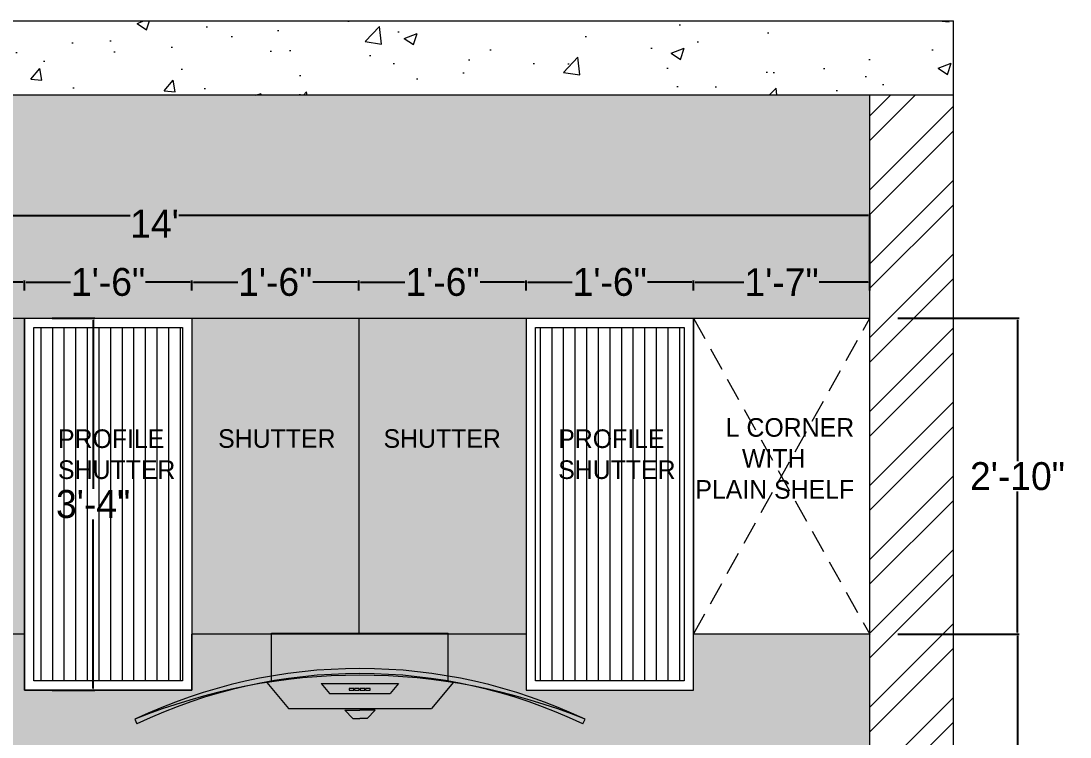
# Model space of a CAD drawing. Header units: inches. Extents: x 15448 to 46480, y -8154 to 0.
# Drawn here: x 22578.4 to 22691.3, y -3941.6 to -3864.6 of the extents above; entities that cross this region are included whole.
import ezdxf

# ---------------------------------------------------------------- set-up
doc = ezdxf.new("R2010")
doc.units = ezdxf.units.IN
doc.header["$MEASUREMENT"] = 0
doc.linetypes.add('$0$HIDDEN', pattern=[0.375, 0.25, -0.125])
doc.layers.add('.', color=30, linetype='Continuous')
doc.layers.add('IEL-HATCH-002', color=7, linetype='Continuous')
doc.styles.add('b.k', font='verdana.ttf')
doc.styles.add('HEMI', font='stylu.ttf')
doc.dimstyles.new('STANDARD$0', dxfattribs={"dimscale": 0, "dimtxt": 6, "dimasz": 3, "dimexe": 2, "dimexo": 2, "dimgap": 0, "dimtad": 0, "dimtih": 1, "dimtoh": 1, "dimdec": 1, "dimzin": 0, "dimdsep": 46, "dimlunit": 4, "dimtxsty": 'b.k', "dimcen": 2.5, "dimclrd": 256, "dimclre": 256, "dimclrt": 256, "dimadec": 0, "dimazin": 0, "dimtfac": 1, "dimtdec": 1, "dimtofl": 0, "dimtmove": 2, "dimatfit": 2, "dimfxl": 1, "dimfrac": 2, "dimtolj": 1, "dimtzin": 0, "dimlwd": 9, "dimlwe": 9, "dimarcsym": 0})

# ---------------------------------------------------------------- blocks, each defined once
blk = doc.blocks.new('ehe')
at = {"layer": 'IEL-HATCH-002', "true_color": 0x939598, "transparency": 33554687}
h = blk.add_hatch(color=252, dxfattribs=at)
h.dxf.hatch_style = 1
edge = h.paths.add_edge_path()
edge.add_line((16207.89429246386, -1997.271020260185), (16188.87348220559, -1997.271020260183))
edge.add_line((16188.87348220559, -1997.271020260183), (16188.8734822056, -2001.896938060853))
edge.add_arc((16198.38388733472, -2057.538342117527), 56.44832726589822, 80.3005545212211, 99.69944547874888, ccw=False)
edge.add_line((16207.89429246387, -2001.896938060858), (16207.89429246386, -1997.271020260185))
edge = h.paths.add_edge_path()
edge.add_arc((16198.38388733472, -2066.018691483838), 64.21087999944824, 81.01413112799601, 98.98586887198758)
edge.add_line((16188.35473463419, -2002.595878502915), (16190.68206062421, -2005.375046993756))
edge.add_line((16190.68206062421, -2005.375046993756), (16206.08571404523, -2005.375046993756))
edge.add_line((16206.08571404523, -2005.375046993756), (16208.41304003526, -2002.595878502918))
h.paths.add_polyline_path([(16195.12300124925, -2003.759637335029), (16194.22115239393, -2002.682697562543), (16202.5466222755, -2002.682697562542), (16201.64477342019, -2003.759637335028)], flags=16)
h.paths.add_polyline_path([(16199.4919943758, -2003.417135298972), (16198.99253473704, -2003.417135298977), (16198.99253473704, -2003.2543881153), (16199.49199437579, -2003.254388115298)], flags=0)
h.paths.add_polyline_path([(16198.9165354522, -2003.417135298974), (16198.41707581345, -2003.417135298972), (16198.41707581345, -2003.2543881153), (16198.9165354522, -2003.254388115301)], flags=0)
h.paths.add_polyline_path([(16198.30849109976, -2003.417135298974), (16197.80903146101, -2003.417135298975), (16197.80903146101, -2003.254388115301), (16198.30849109976, -2003.2543881153)], flags=0)
h.paths.add_polyline_path([(16197.73303217617, -2003.417135298974), (16197.23357253741, -2003.417135298973), (16197.23357253741, -2003.254388115301), (16197.73303217617, -2003.254388115299)], flags=0)
edge = h.paths.add_edge_path()
edge.add_line((16188.8734822056, -2001.896938060853), (16188.8734822056, -2002.443293823751))
edge.add_arc((16198.38388733472, -2057.538342117527), 55.90985737965627, 80.20622276648521, 99.79377723348449, ccw=False)
edge.add_line((16207.89429246387, -2002.443293823757), (16207.89429246387, -2001.896938060858))
edge.add_arc((16198.38388733472, -2057.538342117526), 56.44832726589797, 80.30055452122106, 99.69944547874898)
edge = h.paths.add_edge_path()
edge.add_arc((16198.38388733472, -2057.538342117516), 55.90985737964526, 99.79377723349018, 102.66194815012568, ccw=False)
edge.add_line((16188.8734822056, -2002.443293823751), (16188.8734822056, -2001.896938060853))
edge.add_arc((16198.38388733472, -2057.538342117526), 56.44832726589777, 99.69944547874901, 115.4207597962181)
edge.add_arc((16198.38388733472, -2066.01869148384), 64.21087999945091, 101.00302768075949, 112.17075853684591, ccw=False)
h = blk.add_hatch(color=252, dxfattribs=at)
h.dxf.hatch_style = 1
h.paths.add_polyline_path([(16186.1285430922, -2002.988193724412, 0.04876702289860913), (16174.15274245374, -2006.555352122004), (16174.3838873337, -2007.041687256392, -0.05572840176803076)])
h.paths.add_polyline_path([(16202.5466222755, -2002.682697562542), (16194.22115239393, -2002.682697562543), (16195.12300124925, -2003.759637335029), (16201.64477342019, -2003.759637335028)])
h.paths.add_polyline_path([(16199.49199437579, -2003.254388115298), (16199.4919943758, -2003.417135298972), (16198.99253473704, -2003.417135298977), (16198.99253473704, -2003.2543881153)], flags=16)
h.paths.add_polyline_path([(16198.9165354522, -2003.254388115301), (16198.9165354522, -2003.417135298974), (16198.41707581345, -2003.417135298972), (16198.41707581345, -2003.2543881153)], flags=16)
h.paths.add_polyline_path([(16198.30849109976, -2003.2543881153), (16198.30849109976, -2003.417135298974), (16197.80903146101, -2003.417135298975), (16197.80903146101, -2003.254388115301)], flags=16)
h.paths.add_polyline_path([(16197.73303217617, -2003.254388115299), (16197.73303217617, -2003.417135298974), (16197.23357253741, -2003.417135298973), (16197.23357253741, -2003.254388115301)], flags=16)
h.paths.add_polyline_path([(16200.01027111623, -2005.573623159794), (16198.38388733472, -2005.573623159793), (16196.75750355322, -2005.573623159797), (16197.61726815267, -2006.471152558387), (16198.38388733471, -2006.471152558387), (16199.15050651677, -2006.471152558386)])
h.paths.add_polyline_path([(16188.8734822056, -2002.443293823751), (16188.8734822056, -2002.516019850405, -0.07652183571738236), (16208.41304003526, -2002.595878502918), (16208.45699418842, -2002.543390798998, 0.08825048934747019)])
h.paths.add_polyline_path([(16207.89429246387, -2001.896938060858), (16207.89429246387, -2002.443293823757, -0.00255562744752481), (16208.45699418842, -2002.543390798998, -0.00995946389396835), (16210.63923157723, -2002.988193724412, -0.04876702289338782), (16222.61503221446, -2006.555352121499, 0.06870497362447703)])
h.paths.add_polyline_path([(16210.63923157724, -2002.988193724413, -0.05572840176798918), (16222.38388733573, -2007.041687256391), (16222.61503221569, -2006.555352122002, 0.0487670228985559)])
at = {"lineweight": 5}
for p, q in [((16188.8734822056, -2002.516019850411), (16188.87348220559, -1997.271020260183)), ((16188.87348220559, -1997.271020260183), (16207.89429246386, -1997.271020260185)), ((16207.89429246387, -2002.44329382376), (16207.89429246386, -1997.271020260185)), ((16188.35473463419, -2002.595878502916), (16190.68206062421, -2005.375046993756)), ((16194.22115239393, -2002.682697562543), (16195.12300124925, -2003.759637335029)), ((16194.22115239393, -2002.682697562543), (16202.5466222755, -2002.682697562542)), ((16202.5466222755, -2002.682697562542), (16201.64477342019, -2003.759637335028)), ((16208.45699418841, -2002.543390799004), (16206.08571404523, -2005.375046993756)), ((16195.12300124925, -2003.759637335029), (16201.64477342019, -2003.759637335028)), ((16197.23357253741, -2003.254388115301), (16197.23357253741, -2003.417135298973)), ((16197.73303217617, -2003.254388115299), (16197.23357253741, -2003.254388115301)), ((16197.23357253741, -2003.417135298973), (16197.73303217617, -2003.417135298974)), ((16197.73303217617, -2003.417135298974), (16197.73303217617, -2003.254388115299)), ((16197.80903146101, -2003.254388115301), (16197.80903146101, -2003.417135298975)), ((16198.30849109976, -2003.2543881153), (16197.80903146101, -2003.254388115301)), ((16197.80903146101, -2003.417135298975), (16198.30849109976, -2003.417135298974)), ((16198.30849109976, -2003.417135298974), (16198.30849109976, -2003.2543881153)), ((16198.41707581345, -2003.2543881153), (16198.41707581345, -2003.417135298972)), ((16198.9165354522, -2003.254388115301), (16198.41707581345, -2003.2543881153)), ((16198.41707581345, -2003.417135298972), (16198.9165354522, -2003.417135298974)), ((16198.9165354522, -2003.417135298974), (16198.9165354522, -2003.254388115301)), ((16198.99253473704, -2003.2543881153), (16198.99253473704, -2003.417135298977)), ((16199.49199437579, -2003.254388115298), (16198.99253473704, -2003.2543881153)), ((16198.99253473704, -2003.417135298977), (16199.4919943758, -2003.417135298972)), ((16199.4919943758, -2003.417135298972), (16199.49199437579, -2003.254388115298)), ((16190.68206062421, -2005.375046993756), (16206.08571404523, -2005.375046993756)), ((16174.15274245377, -2006.555352122078), (16174.3838873337, -2007.041687256398)), ((16196.75750355322, -2005.573623159797), (16198.38388733472, -2005.573623159793)), ((16196.75750355322, -2005.573623159797), (16197.61726815267, -2006.471152558387)), ((16197.61726815267, -2006.471152558387), (16198.38388733471, -2006.471152558387)), ((16200.01027111623, -2005.573623159794), (16198.38388733472, -2005.573623159793)), ((16199.15050651677, -2006.471152558386), (16198.38388733471, -2006.471152558387)), ((16200.01027111623, -2005.573623159794), (16199.15050651677, -2006.471152558386)), ((16222.38388733573, -2007.041687256399), (16222.61503221566, -2006.555352122077))]:
    blk.add_line(p, q, dxfattribs=at)
for radius in [56.44832726589817, 55.90985737965512]:
    blk.add_arc((16198.38388733472, -2057.538342117527), radius, 64.57924020402959, 115.4207597959704, dxfattribs=at)
at = {"lineweight": 9}
blk.add_arc((16198.38388733472, -2066.01869148384), 64.21087999945006, 67.82924145963976, 112.170758540269, dxfattribs=at)
blk = doc.blocks.new('*D561')
at = {"color": 254, "lineweight": -2, "transparency": 16777216}
for p, q in [((22551.75049947575, -3893.586599413565), (22551.75049947575, -3892.508441702129)), ((22578.75049947575, -3893.586599413566), (22578.75049947575, -3892.508441702129))]:
    blk.add_line(p, q, dxfattribs=at)
at = {"color": 5, "lineweight": -2, "transparency": 16777216}
for p, q in [((22551.93049947575, -3892.688441702129), (22560.76262246257, -3892.688441702129)), ((22578.57049947575, -3892.688441702129), (22569.73837648893, -3892.688441702129))]:
    blk.add_line(p, q, dxfattribs=at)
at = {"color": 5, "transparency": 16777216}
for points in [[(22551.93049947575, -3892.658441702129), (22551.93049947575, -3892.718441702129), (22551.75049947575, -3892.688441702129)], [(22578.57049947575, -3892.658441702129), (22578.57049947575, -3892.718441702129), (22578.75049947575, -3892.688441702129)]]:
    blk.add_solid(points, dxfattribs=at)
at = {"layer": 'Defpoints', "color": 0, "transparency": 16777216}
for p in [(22578.75049947575, -3892.688441702129), (22551.75049947575, -3896.586599413565), (22578.75049947575, -3896.586599413566)]:
    blk.add_point(p, dxfattribs=at)
at = {"color": 5, "lineweight": 5, "transparency": 16777216, "insert": (22565.25049947575, -3892.688441702129), "char_height": 3, "attachment_point": 5, "style": 'HEMI'}
blk.add_mtext('\\A1;2\'-3"', dxfattribs=at)
blk = doc.blocks.new('*D562')
at = {"color": 254, "lineweight": -2, "transparency": 16777216}
for p, q in [((22578.75049947575, -3893.586599413566), (22578.75049947575, -3892.508441702129)), ((22596.75049947575, -3893.586599413566), (22596.75049947575, -3892.508441702129))]:
    blk.add_line(p, q, dxfattribs=at)
at = {"color": 5, "lineweight": -2, "transparency": 16777216}
for p, q in [((22578.93049947575, -3892.688441702129), (22583.70295921221, -3892.688441702129)), ((22596.57049947575, -3892.688441702129), (22591.79803973929, -3892.688441702129))]:
    blk.add_line(p, q, dxfattribs=at)
at = {"color": 5, "transparency": 16777216}
for points in [[(22578.93049947575, -3892.658441702129), (22578.93049947575, -3892.718441702129), (22578.75049947575, -3892.688441702129)], [(22596.57049947575, -3892.658441702129), (22596.57049947575, -3892.718441702129), (22596.75049947575, -3892.688441702129)]]:
    blk.add_solid(points, dxfattribs=at)
at = {"layer": 'Defpoints', "color": 0, "transparency": 16777216}
for p in [(22596.75049947575, -3892.688441702129), (22578.75049947575, -3896.586599413566), (22596.75049947575, -3896.586599413566)]:
    blk.add_point(p, dxfattribs=at)
at = {"color": 5, "lineweight": 5, "transparency": 16777216, "insert": (22587.75049947575, -3892.688441702129), "char_height": 3, "attachment_point": 5, "style": 'HEMI'}
blk.add_mtext('\\A1;1\'-6"', dxfattribs=at)
blk = doc.blocks.new('*D563')
at = {"color": 254, "lineweight": -2, "transparency": 16777216}
for p, q in [((22596.75049947575, -3893.586599413566), (22596.75049947575, -3892.508441702129)), ((22614.75049947575, -3893.586599413566), (22614.75049947575, -3892.508441702129))]:
    blk.add_line(p, q, dxfattribs=at)
at = {"color": 5, "lineweight": -2, "transparency": 16777216}
for p, q in [((22596.93049947575, -3892.688441702129), (22601.70295921221, -3892.688441702129)), ((22614.57049947575, -3892.688441702129), (22609.79803973929, -3892.688441702129))]:
    blk.add_line(p, q, dxfattribs=at)
at = {"color": 5, "transparency": 16777216}
for points in [[(22596.93049947575, -3892.658441702129), (22596.93049947575, -3892.718441702129), (22596.75049947575, -3892.688441702129)], [(22614.57049947575, -3892.658441702129), (22614.57049947575, -3892.718441702129), (22614.75049947575, -3892.688441702129)]]:
    blk.add_solid(points, dxfattribs=at)
at = {"layer": 'Defpoints', "color": 0, "transparency": 16777216}
for p in [(22614.75049947575, -3892.688441702129), (22596.75049947575, -3896.586599413566), (22614.75049947575, -3896.586599413566)]:
    blk.add_point(p, dxfattribs=at)
at = {"color": 5, "lineweight": 5, "transparency": 16777216, "insert": (22605.75049947575, -3892.688441702129), "char_height": 3, "attachment_point": 5, "style": 'HEMI'}
blk.add_mtext('\\A1;1\'-6"', dxfattribs=at)
blk = doc.blocks.new('*D564')
at = {"color": 254, "lineweight": -2, "transparency": 16777216}
for p, q in [((22614.75049947575, -3893.586599413566), (22614.75049947575, -3892.508441702129)), ((22632.75049947575, -3893.586599413566), (22632.75049947575, -3892.508441702129))]:
    blk.add_line(p, q, dxfattribs=at)
at = {"color": 5, "lineweight": -2, "transparency": 16777216}
for p, q in [((22614.93049947575, -3892.688441702129), (22619.70295921221, -3892.688441702129)), ((22632.57049947575, -3892.688441702129), (22627.79803973929, -3892.688441702129))]:
    blk.add_line(p, q, dxfattribs=at)
at = {"color": 5, "transparency": 16777216}
for points in [[(22614.93049947575, -3892.658441702129), (22614.93049947575, -3892.718441702129), (22614.75049947575, -3892.688441702129)], [(22632.57049947575, -3892.658441702129), (22632.57049947575, -3892.718441702129), (22632.75049947575, -3892.688441702129)]]:
    blk.add_solid(points, dxfattribs=at)
at = {"layer": 'Defpoints', "color": 0, "transparency": 16777216}
for p in [(22632.75049947575, -3892.688441702129), (22614.75049947575, -3896.586599413566), (22632.75049947575, -3896.586599413566)]:
    blk.add_point(p, dxfattribs=at)
at = {"color": 5, "lineweight": 5, "transparency": 16777216, "insert": (22623.75049947575, -3892.688441702129), "char_height": 3, "attachment_point": 5, "style": 'HEMI'}
blk.add_mtext('\\A1;1\'-6"', dxfattribs=at)
blk = doc.blocks.new('*D565')
at = {"color": 254, "lineweight": -2, "transparency": 16777216}
for p, q in [((22632.75049947575, -3893.586599413566), (22632.75049947575, -3892.508441702129)), ((22650.75049947575, -3893.58659941356), (22650.75049947575, -3892.508441702129))]:
    blk.add_line(p, q, dxfattribs=at)
at = {"color": 5, "lineweight": -2, "transparency": 16777216}
for p, q in [((22632.93049947575, -3892.688441702129), (22637.70295921221, -3892.688441702129)), ((22650.57049947575, -3892.688441702129), (22645.79803973929, -3892.688441702129))]:
    blk.add_line(p, q, dxfattribs=at)
at = {"color": 5, "transparency": 16777216}
for points in [[(22632.93049947575, -3892.658441702129), (22632.93049947575, -3892.718441702129), (22632.75049947575, -3892.688441702129)], [(22650.57049947575, -3892.658441702129), (22650.57049947575, -3892.718441702129), (22650.75049947575, -3892.688441702129)]]:
    blk.add_solid(points, dxfattribs=at)
at = {"layer": 'Defpoints', "color": 0, "transparency": 16777216}
for p in [(22650.75049947575, -3892.688441702129), (22632.75049947575, -3896.586599413566), (22650.75049947575, -3896.58659941356)]:
    blk.add_point(p, dxfattribs=at)
at = {"color": 5, "lineweight": 5, "transparency": 16777216, "insert": (22641.75049947575, -3892.688441702129), "char_height": 3, "attachment_point": 5, "style": 'HEMI'}
blk.add_mtext('\\A1;1\'-6"', dxfattribs=at)
blk = doc.blocks.new('*D566')
at = {"color": 254, "lineweight": -2, "transparency": 16777216}
for p, q in [((22650.75049947575, -3893.58659941356), (22650.75049947575, -3892.508441702129)), ((22669.75049947576, -3893.586599413566), (22669.75049947576, -3892.508441702129))]:
    blk.add_line(p, q, dxfattribs=at)
at = {"color": 5, "lineweight": -2, "transparency": 16777216}
for p, q in [((22650.93049947575, -3892.688441702129), (22656.20295921221, -3892.688441702129)), ((22669.57049947576, -3892.688441702129), (22664.2980397393, -3892.688441702129))]:
    blk.add_line(p, q, dxfattribs=at)
at = {"color": 5, "transparency": 16777216}
for points in [[(22650.93049947575, -3892.658441702129), (22650.93049947575, -3892.718441702129), (22650.75049947575, -3892.688441702129)], [(22669.57049947576, -3892.658441702129), (22669.57049947576, -3892.718441702129), (22669.75049947576, -3892.688441702129)]]:
    blk.add_solid(points, dxfattribs=at)
at = {"layer": 'Defpoints', "color": 0, "transparency": 16777216}
for p in [(22669.75049947576, -3892.688441702129), (22650.75049947575, -3896.58659941356), (22669.75049947576, -3896.586599413566)]:
    blk.add_point(p, dxfattribs=at)
at = {"color": 5, "lineweight": 5, "transparency": 16777216, "insert": (22660.25049947575, -3892.688441702129), "char_height": 3, "attachment_point": 5, "style": 'HEMI'}
blk.add_mtext('\\A1;1\'-7"', dxfattribs=at)
blk = doc.blocks.new('*D567')
at = {"color": 254, "lineweight": -2, "transparency": 16777216}
for p, q in [((22501.7672715109, -3893.586599413565), (22501.7672715109, -3885.340544203513)), ((22669.75049947576, -3893.586599413566), (22669.75049947576, -3885.340544203513))]:
    blk.add_line(p, q, dxfattribs=at)
at = {"color": 5, "lineweight": -2, "transparency": 16777216}
for p, q in [((22501.9472715109, -3885.520544203513), (22590.13048483447, -3885.520544203513)), ((22669.57049947576, -3885.520544203513), (22595.37051411704, -3885.520544203513))]:
    blk.add_line(p, q, dxfattribs=at)
at = {"color": 5, "transparency": 16777216}
for points in [[(22501.9472715109, -3885.490544203513), (22501.9472715109, -3885.550544203513), (22501.7672715109, -3885.520544203513)], [(22669.57049947576, -3885.490544203513), (22669.57049947576, -3885.550544203513), (22669.75049947576, -3885.520544203513)]]:
    blk.add_solid(points, dxfattribs=at)
at = {"layer": 'Defpoints', "color": 0, "transparency": 16777216}
for p in [(22501.7672715109, -3885.520544203513), (22501.7672715109, -3896.586599413565), (22669.75049947576, -3896.586599413566)]:
    blk.add_point(p, dxfattribs=at)
at = {"color": 5, "lineweight": 5, "transparency": 16777216, "insert": (22592.75049947575, -3886.390906336304), "char_height": 3, "attachment_point": 5, "style": 'HEMI'}
blk.add_mtext("\\A1;14'", dxfattribs=at)
blk = doc.blocks.new('*D610')
at = {"color": 254, "lineweight": -2, "transparency": 16777216}
for p, q in [((22672.75049947577, -3896.586599413567), (22685.82019758263, -3896.586599413567)), ((22672.75049947577, -3930.586599413567), (22685.82019758263, -3930.586599413567))]:
    blk.add_line(p, q, dxfattribs=at)
at = {"color": 5, "lineweight": -2, "transparency": 16777216}
for p, q in [((22685.64019758263, -3896.766599413567), (22685.64019758263, -3911.942792678575)), ((22685.64019758263, -3930.406599413568), (22685.64019758263, -3915.23040614856))]:
    blk.add_line(p, q, dxfattribs=at)
at = {"color": 5, "transparency": 16777216}
for points in [[(22685.61019758263, -3896.766599413567), (22685.67019758263, -3896.766599413567), (22685.64019758263, -3896.586599413567)], [(22685.61019758263, -3930.406599413568), (22685.67019758263, -3930.406599413568), (22685.64019758263, -3930.586599413567)]]:
    blk.add_solid(points, dxfattribs=at)
at = {"layer": 'Defpoints', "color": 0, "transparency": 16777216}
for p in [(22669.75049947577, -3896.586599413567), (22669.75049947577, -3930.586599413567), (22685.64019758263, -3930.586599413567)]:
    blk.add_point(p, dxfattribs=at)
at = {"color": 5, "lineweight": 5, "transparency": 16777216, "insert": (22685.64019758262, -3913.586599413573), "char_height": 3, "attachment_point": 5, "style": 'HEMI'}
blk.add_mtext('\\A1;2\'-10"', dxfattribs=at)
blk = doc.blocks.new('*D611')
at = {"color": 254, "lineweight": -2, "transparency": 16777216}
for p, q in [((22672.75049947577, -3930.586599413568), (22685.82019758265, -3930.586599413568)), ((22672.75049947577, -3960.586599413568), (22685.82019758265, -3960.586599413568))]:
    blk.add_line(p, q, dxfattribs=at)
at = {"color": 5, "lineweight": -2, "transparency": 16777216}
for p, q in [((22685.64019758265, -3930.766599413568), (22685.64019758265, -3943.94059648531)), ((22685.64019758265, -3960.406599413568), (22685.64019758265, -3947.232602341825))]:
    blk.add_line(p, q, dxfattribs=at)
at = {"color": 5, "transparency": 16777216}
for points in [[(22685.61019758265, -3930.766599413568), (22685.67019758265, -3930.766599413568), (22685.64019758265, -3930.586599413568)], [(22685.61019758265, -3960.406599413568), (22685.67019758265, -3960.406599413568), (22685.64019758265, -3960.586599413568)]]:
    blk.add_solid(points, dxfattribs=at)
at = {"layer": 'Defpoints', "color": 0, "transparency": 16777216}
for p in [(22669.75049947577, -3930.586599413568), (22669.75049947577, -3960.586599413568), (22685.64019758265, -3960.586599413568)]:
    blk.add_point(p, dxfattribs=at)
at = {"color": 5, "lineweight": 5, "transparency": 16777216, "insert": (22685.64019758264, -3945.586599413573), "char_height": 3, "attachment_point": 5, "style": 'HEMI'}
blk.add_mtext('\\A1;2\'-6"', dxfattribs=at)
blk = doc.blocks.new('*D614')
at = {"color": 254, "lineweight": -2, "transparency": 16777216}
for p, q in [((22581.75049947576, -3896.586599413568), (22586.32250184805, -3896.586599413568)), ((22581.75049947576, -3936.586599413568), (22586.32250184805, -3936.586599413568))]:
    blk.add_line(p, q, dxfattribs=at)
at = {"color": 5, "lineweight": -2, "transparency": 16777216}
for p, q in [((22586.14250184805, -3896.766599413568), (22586.14250184805, -3914.929615518985)), ((22586.14250184805, -3936.406599413568), (22586.14250184805, -3918.243583308151))]:
    blk.add_line(p, q, dxfattribs=at)
at = {"color": 5, "transparency": 16777216}
for points in [[(22586.11250184805, -3896.766599413568), (22586.17250184805, -3896.766599413568), (22586.14250184805, -3896.586599413568)], [(22586.11250184805, -3936.406599413568), (22586.17250184805, -3936.406599413568), (22586.14250184805, -3936.586599413568)]]:
    blk.add_solid(points, dxfattribs=at)
at = {"layer": 'Defpoints', "color": 0, "transparency": 16777216}
for p in [(22578.75049947576, -3896.586599413568), (22586.14250184805, -3896.586599413568), (22578.75049947576, -3936.586599413568)]:
    blk.add_point(p, dxfattribs=at)
at = {"color": 5, "lineweight": 5, "transparency": 16777216, "insert": (22586.14250184804, -3916.586599413573), "char_height": 3, "attachment_point": 5, "style": 'HEMI'}
blk.add_mtext('\\A1;3\'-4"', dxfattribs=at)

msp = doc.modelspace()

# ---------------------------------------------------------------- hatches: boundary and pattern name
at = {"layer": '.', "lineweight": 5, "true_color": 0xf27172}
h = msp.add_hatch(dxfattribs=at)
h.set_pattern_fill('ANSI32', color=11, scale=15)
h.set_pattern_definition([(45, (2567.582447257832, -358.7133369374478), (-3.97747564417433, 3.97747564417433), []), (45, (2570.234097682831, -358.7133369374478), (-3.97747564417433, 3.97747564417433), [])])
h.paths.add_polyline_path([(22678.75049947576, -3872.586599413566), (22669.75049947576, -3872.586599413566), (22669.75049947576, -3960.308827007625), (22678.75049947576, -3960.308827007625)])
h.paths.add_polyline_path([(22678.75049947576, -3960.308827007625), (22669.75049947576, -3960.308827007625), (22669.75049947576, -3962.549658636914), (22678.75049947576, -3962.549658636914)])
h.paths.add_polyline_path([(22678.75049947576, -3962.549658636914), (22669.75049947576, -3962.549658636914), (22669.75049947576, -3962.586599413566), (22669.75049947576, -3992.586599413566), (22678.75049947576, -3992.586599413566)])
h.paths.add_polyline_path([(22501.7672715109, -3872.586599413566), (22492.75049947575, -3872.586599413566), (22492.75049947575, -3992.586599413566), (22501.7672715109, -3992.586599413566)])
at = {"layer": 'IEL-HATCH-002', "lineweight": 5, "true_color": 0x636466, "transparency": 33554687}
h = msp.add_hatch(dxfattribs=at)
h.set_pattern_fill('AR-CONC', color=251, scale=2)
h.set_pattern_definition([(49.99999999999999, (2567.582447257832, -358.7133369374478), (14.34520365201507, -1.255042699651902), [1.5, -16.5]), (355, (2567.582447257832, -358.7133369374478), (-2.77502667226, 15.04384267400024), [1.2, -13.2]), (100.45144446, (2568.777880877831, -358.817923817448), (11.57017693454224, 13.78879981937259), [1.274803839999997, -14.02284223999998]), (46.18420000000001, (2567.582447257832, -354.7133369374478), (21.34482661343145, -3.310385615861531), [2.25, -24.75]), (96.63563549, (2569.361182157831, -354.9892030774477), (18.69323891348457, 19.48237201549101), [1.91220684, -21.0342752]), (351.1841639899999, (2567.582447257832, -354.7133369374478), (18.69323890109546, 19.4823720053998), [1.8, -19.80000002]), (21, (2569.582447257832, -355.7133369374478), (11.93814104236923, -8.052377813306776), [1.5, -16.5]), (326.0000000000001, (2569.582447257832, -355.7133369374478), (4.866306638431634, 14.50300090093706), [1.2, -13.2]), (71.45144474, (2570.577292337832, -356.3843684174481), (16.80444753459942, 6.450623056127077), [1.2748038, -14.02284224]), (37.50000000000001, (2567.582447257832, -358.7133369374478), (0.2431971063458134, 6.65787707662623), [0, -13.04, 0, -13.4, 0, -13.25]), (7.499999999999999, (2567.582447257832, -358.7133369374478), (5.261390748842972, 7.888234237647205), [0, -7.64, 0, -12.74, 0, -5.05]), (327.5, (2563.122447257832, -358.7133369374478), (10.67644872344818, -0.4510974346875951), [0, -5, 0, -15.6, 0, -20.7]), (317.5, (2561.122447257832, -358.7133369374478), (11.66372338684772, 2.002099646646355), [0, -6.5, 0, -10.36, 0, -14.7])])
h.paths.add_polyline_path([(22678.75049947576, -3872.586599413566), (22678.75049947576, -3864.586599413566), (22492.75049947575, -3864.586599413566), (22492.75049947575, -3872.586599413566), (22515.75049947575, -3872.586599413566)])
at = {"layer": 'IEL-HATCH-002', "lineweight": 5, "true_color": 0xf5f5f0, "transparency": 33554687}
h = msp.add_hatch(color=7, dxfattribs=at)
h.dxf.hatch_style = 1
h.paths.add_polyline_path([(22551.75049947575, -3896.586599413566), (22669.75049947576, -3896.586599413566), (22669.75049947576, -3872.586599413566), (22515.75049947575, -3872.586599413566), (22501.7672715109, -3872.586599413566), (22501.7672715109, -3992.586599413566), (22515.75049947575, -3992.586599413566), (22515.75049947575, -3896.586599413566)])
at = {"layer": 'IEL-HATCH-002', "lineweight": 5, "true_color": 0xbcafa9, "transparency": 33554687}
h = msp.add_hatch(color=253, dxfattribs=at)
h.dxf.hatch_style = 1
h.paths.add_polyline_path([(22551.75049947575, -3930.586599413566), (22578.75049947575, -3930.586599413566), (22578.75049947575, -3896.586599413566), (22551.75049947575, -3896.586599413566)])
h = msp.add_hatch(color=253, dxfattribs=at)
h.dxf.hatch_style = 1
h.paths.add_polyline_path([(22614.75049947575, -3896.586599413566), (22596.75049947575, -3896.586599413566), (22596.75049947575, -3930.586599413566), (22605.34991431489, -3930.586599413566), (22605.34991431488, -3928.691199022042), (22614.75049947575, -3928.691199022043)])
h.paths.add_polyline_path([(22632.75049947575, -3896.586599413566), (22614.75049947575, -3896.586599413566), (22614.75049947575, -3928.691199022043), (22614.75049947575, -3930.586599413566), (22632.75049947575, -3930.586599413566)])
h.paths.add_polyline_path([(22624.37072457315, -3930.586599413567), (22614.75049947575, -3930.586599413566)])
h.paths.add_polyline_path([(22614.75049947575, -3928.691199022043), (22605.34991431488, -3928.691199022042), (22605.34991431489, -3930.586599413566), (22614.75049947575, -3930.586599413566)], flags=17)
at = {"layer": 'IEL-HATCH-002', "lineweight": 5, "true_color": 0xadddf7, "transparency": 33554687}
h = msp.add_hatch(dxfattribs=at)
h.set_pattern_fill('ANSI31', color=141, scale=10, angle=45)
h.set_pattern_definition([(90, (2411.787444328718, -365.7133369374483), (-1.25, 0), [])])
h.paths.add_polyline_path([(22579.75049947575, -3935.586599413566), (22595.75049947575, -3935.586599413566), (22595.75049947575, -3897.586599413566), (22579.75049947575, -3897.586599413566)])
h.paths.add_polyline_path([(22633.75049947575, -3935.586599413566), (22649.75049947575, -3935.586599413566), (22649.75049947575, -3897.586599413566), (22633.75049947575, -3897.586599413566)])
at = {"layer": 'IEL-HATCH-002', "lineweight": 5, "true_color": 0xf9f9f6, "transparency": 33554687}
h = msp.add_hatch(color=7, dxfattribs=at)
h.dxf.hatch_style = 1
h.paths.add_polyline_path([(22598.76573617566, -3960.586599413566), (22598.76573617567, -3958.431141112306), (22602.46371563212, -3958.431141112306), (22600.87617169343, -3958.005759995983), (22601.08886225158, -3957.211988026635), (22602.67640619028, -3957.637369142963), (22602.46371563212, -3958.431141112306), (22604.68643276594, -3958.431141112306), (22604.68643276594, -3957.609367899762), (22605.50820597849, -3957.609367899762), (22605.50820597849, -3958.431141112306), (22607.73092311231, -3958.431141112306), (22607.51823255415, -3957.637369142959), (22609.10577649284, -3957.211988026638), (22609.31846705101, -3958.005759995982), (22607.73092311231, -3958.431141112306), (22620.61704470943, -3958.431141112307), (22619.02950077074, -3958.005759995982), (22619.24219132889, -3957.211988026635), (22620.82973526759, -3957.637369142961), (22620.61704470943, -3958.431141112307), (22622.83976184325, -3958.431141112307), (22622.83976184325, -3957.609367899763), (22623.66153505579, -3957.609367899763), (22623.66153505579, -3958.431141112307), (22625.88425218962, -3958.431141112308), (22625.67156163146, -3957.63736914296), (22627.25910557015, -3957.211988026635), (22627.47179612832, -3958.005759995983), (22625.88425218961, -3958.431141112308), (22629.58223164607, -3958.431141112308), (22629.58223164605, -3960.586599413566), (22644.75049947576, -3960.586599413566), (22644.75049947575, -3960.286599413566, -0.414213562373082), (22644.95049947576, -3960.086599413566), (22645.05049947575, -3960.086599413566, -0.4142135623744269), (22645.25049947575, -3960.286599413566), (22645.25049947576, -3960.586599413566), (22653.75049947576, -3960.586599413566), (22669.75049947576, -3960.586599413566), (22669.75049947576, -3930.586599413566), (22650.75049947575, -3930.586599413566), (22650.75049947575, -3936.586599413566), (22632.75049947575, -3936.586599413566), (22632.75049947575, -3930.586599413566), (22624.37072457315, -3930.586599413566), (22624.37072457316, -3935.083975189449, -0.06870497363040311), (22639.09146432496, -3939.742389250661), (22638.86031944503, -3940.228724384982, 0.05572840176803832), (22627.11566368653, -3936.175230853001, 0.008801742968864528), (22624.88947214456, -3935.782915631508), (22622.56214615452, -3938.562084122346), (22607.15849273351, -3938.562084122346), (22604.83116674349, -3935.782915631505, 0.008801742968978598), (22602.60497520149, -3936.175230853004, 0.0557284017679932), (22590.860319443, -3940.228724384982), (22590.62917456307, -3939.742389250664, -0.06870497363055447), (22605.34991431489, -3935.083975189444), (22605.34991431488, -3930.586599413566), (22596.75049947575, -3930.586599413566), (22596.75049947575, -3936.586599413566), (22578.75049947575, -3936.586599413566), (22578.75049947575, -3930.586599413566), (22551.75049947575, -3930.586599413566), (22551.75049947575, -3960.586599413566)])
h.paths.add_polyline_path([(22590.62917456428, -3939.742389250087, -0.04876702289333232), (22602.60497520149, -3936.175230853004, -0.01251540989237664), (22605.34991431489, -3935.630330952342), (22605.34991431489, -3935.083975189444, 0.06870497362457871)], flags=17)

# ---------------------------------------------------------------- linework, layer by layer
at = {"lineweight": 5}
for p, q in [((22492.75049947575, -3864.586599413566), (22678.75049947576, -3864.586599413566)), ((22678.75049947576, -3992.586599413566), (22678.75049947576, -3864.586599413566)), ((22678.75049947576, -3872.586599413566), (22515.75049947575, -3872.586599413566)), ((22669.75049947576, -3992.586599413566), (22669.75049947576, -3872.586599413566)), ((22542.75049947575, -3896.586599413566), (22669.75049947576, -3896.586599413566)), ((22578.75049947575, -3896.586599413566), (22578.75049947575, -3930.586599413566)), ((22596.75049947575, -3896.586599413566), (22596.75049947575, -3930.586599413566)), ((22614.75049947575, -3896.586599413566), (22614.75049947575, -3930.586599413566)), ((22632.75049947575, -3896.586599413566), (22632.75049947575, -3930.586599413566)), ((22650.75049947575, -3930.586599413567), (22650.75049947575, -3896.586599413566)), ((22650.75049947575, -3896.586599413566), (22650.75049947575, -3930.586599413566)), ((22578.75049947575, -3930.586599413566), (22551.75049947575, -3930.586599413566)), ((22578.75049947575, -3930.586599413566), (22578.75049947575, -3936.586599413566)), ((22596.75049947575, -3936.586599413566), (22596.75049947575, -3930.586599413566)), ((22632.75049947575, -3930.586599413566), (22596.75049947575, -3930.586599413566)), ((22632.75049947575, -3930.586599413566), (22632.75049947575, -3936.586599413566)), ((22669.75049947576, -3930.586599413566), (22650.75049947575, -3930.586599413566)), ((22650.75049947575, -3936.586599413566), (22650.75049947575, -3930.586599413566)), ((22578.75049947575, -3936.586599413566), (22596.75049947575, -3936.586599413566)), ((22632.75049947575, -3936.586599413566), (22650.75049947575, -3936.586599413566))]:
    msp.add_line(p, q, dxfattribs=at)
at = {"linetype": '$0$HIDDEN', "lineweight": 5, "ltscale": 10}
for p, q in [((22650.75049947575, -3930.586599413567), (22669.75049947576, -3896.586599413566)), ((22650.75049947575, -3896.586599413566), (22669.75049947576, -3930.586599413566))]:
    msp.add_line(p, q, dxfattribs=at)
at = {"lineweight": 5}
for points in [[(22578.75049947575, -3896.586599413566), (22596.75049947575, -3896.586599413566), (22596.75049947575, -3936.586599413566), (22578.75049947575, -3936.586599413566)], [(22579.75049947575, -3897.586599413566), (22595.75049947575, -3897.586599413566), (22595.75049947575, -3935.586599413566), (22579.75049947575, -3935.586599413566)], [(22633.75049947575, -3897.586599413566), (22649.75049947575, -3897.586599413566), (22649.75049947575, -3935.586599413566), (22633.75049947575, -3935.586599413566)]]:
    msp.add_lwpolyline(points, close=True, dxfattribs=at)

# ---------------------------------------------------------------- block references
msp.add_blockref('ehe', (6416.476432109297, -1933.18703712859), dxfattribs=at)

# ---------------------------------------------------------------- texts
at = {"color": 18, "lineweight": 5, "true_color": 0x000000, "char_height": 2, "attachment_point": 3, "rotation": 0.009437408490801156, "style": 'HEMI'}
for s, insert, width in [('L CORNER\\P\\pxqc;WITH \\P\\pq*;PLAIN SHELF', (22668.05857514124, -3907.327358766497), 17.30841678829212), ('\\pxql;PROFILE\\PSHUTTER', (22597.23112482193, -3908.538422766007), 14.86652695153863), ('SHUTTER', (22612.22799799116, -3908.520356556633), 14.86652695153863), ('SHUTTER', (22630.03251116605, -3908.520356556633), 14.86652695153863), ('\\pxql;PROFILE\\PSHUTTER', (22651.07126422045, -3908.538422766007), 14.86652695153863)]:
    msp.add_mtext(s, dxfattribs=dict(at, insert=insert, width=width))

# ---------------------------------------------------------------- dimensions: what is measured, and where the dimension line sits
at = {"lineweight": 5}
dim = msp.add_linear_dim(base=(22501.7672715109, -3885.520544203513), p1=(22669.75049947576, -3896.586599413566), p2=(22501.7672715109, -3896.586599413565), dimstyle='STANDARD$0', override={"dimscale": 1, "dimtxt": 3, "dimasz": 0.18, "dimexe": 0.18, "dimexo": 3, "dimgap": 0.09, "dimdec": 0, "dimtxsty": 'HEMI', "dimcen": 0.09, "dimclrd": 5, "dimclre": 254, "dimclrt": 5, "dimtdec": 0, "dimtmove": 1, "dimatfit": 3, "dimfxl": 0.03937007874015748, "dimfrac": 0, "dimlwd": 65534, "dimlwe": 65534, "dimarcsym": 1}, dxfattribs=at)
dim.commit()
dim.dimension.update_dxf_attribs({"geometry": '*D567', "text_midpoint": (22592.75049947575, -3886.390906336304), "dimtype": 160})
for base, p1, p2, picture, middle in [((22578.75049947575, -3892.688441702129), (22551.75049947575, -3896.586599413565), (22578.75049947575, -3896.586599413566), '*D561', (22565.25049947575, -3892.688441702129)), ((22596.75049947575, -3892.688441702129), (22578.75049947575, -3896.586599413566), (22596.75049947575, -3896.586599413566), '*D562', (22587.75049947575, -3892.688441702129)), ((22614.75049947575, -3892.688441702129), (22596.75049947575, -3896.586599413566), (22614.75049947575, -3896.586599413566), '*D563', (22605.75049947575, -3892.688441702129)), ((22632.75049947575, -3892.688441702129), (22614.75049947575, -3896.586599413566), (22632.75049947575, -3896.586599413566), '*D564', (22623.75049947575, -3892.688441702129)), ((22650.75049947575, -3892.688441702129), (22632.75049947575, -3896.586599413566), (22650.75049947575, -3896.58659941356), '*D565', (22641.75049947575, -3892.688441702129)), ((22669.75049947576, -3892.688441702129), (22650.75049947575, -3896.58659941356), (22669.75049947576, -3896.586599413566), '*D566', (22660.25049947575, -3892.688441702129))]:
    dim = msp.add_linear_dim(base=base, p1=p1, p2=p2, dimstyle='STANDARD$0', override={"dimscale": 1, "dimtxt": 3, "dimasz": 0.18, "dimexe": 0.18, "dimexo": 3, "dimgap": 0.09, "dimdec": 0, "dimtxsty": 'HEMI', "dimcen": 0.09, "dimclrd": 5, "dimclre": 254, "dimclrt": 5, "dimtdec": 0, "dimtmove": 1, "dimatfit": 3, "dimfxl": 0.03937007874015748, "dimfrac": 0, "dimlwd": 65534, "dimlwe": 65534, "dimarcsym": 1}, dxfattribs=at)
    dim.commit()
    dim.dimension.update_dxf_attribs({"geometry": picture, "text_midpoint": middle})
for base, p1, p2, picture, middle in [((22586.14250184805, -3896.586599413568), (22578.75049947575, -3936.586599413566), (22578.75049947575, -3896.586599413566), '*D614', (22586.14250184804, -3916.586599413573)), ((22685.64019758263, -3930.586599413567), (22669.75049947576, -3896.586599413566), (22669.75049947576, -3930.586599413566), '*D610', (22685.64019758262, -3913.586599413573)), ((22685.64019758265, -3960.586599413568), (22669.75049947576, -3930.586599413566), (22669.75049947576, -3960.586599413566), '*D611', (22685.64019758264, -3945.586599413573))]:
    dim = msp.add_linear_dim(base=base, p1=p1, p2=p2, angle=90, dimstyle='STANDARD$0', override={"dimscale": 1, "dimtxt": 3, "dimasz": 0.18, "dimexe": 0.18, "dimexo": 3, "dimgap": 0.09, "dimdec": 0, "dimtxsty": 'HEMI', "dimcen": 0.09, "dimclrd": 5, "dimclre": 254, "dimclrt": 5, "dimtdec": 0, "dimtmove": 1, "dimatfit": 3, "dimfxl": 0.03937007874015748, "dimfrac": 0, "dimlwd": 65534, "dimlwe": 65534, "dimarcsym": 1}, dxfattribs=at)
    dim.commit()
    dim.dimension.update_dxf_attribs({"geometry": picture, "text_midpoint": middle})

doc.saveas('drawing.dxf')
